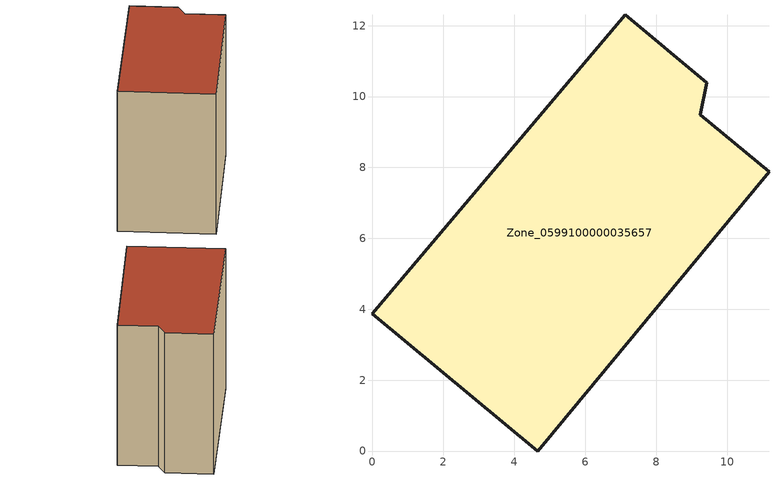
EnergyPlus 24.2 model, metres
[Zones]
Zone_0599100000035657
 floor ground (C_G): 0,3.87 7.12,12.3 9.43,10.39 9.25,9.49 11.18,7.88 4.66,0 z0
 wall outside (C_F): 7.12,12.3 0,3.87 4.66,0 11.18,7.88 9.25,9.49 9.43,10.39 7.12,12.3 z0:9.74
 roof outside (C_R): 0,3.87 4.66,0 11.18,7.88 9.25,9.49 9.43,10.39 7.12,12.3 z9.74
[BUILDING]
Pand.0599100000035657: North Axis=0; Terrain=City; Loads Convergence Tolerance Value=0.04; Temperature Convergence Tolerance Value=0.4; Solar Distribution=FullExterior; Maximum Number of Warmup Days=25; Minimum Number of Warmup Days=1
[Site:Location]
Rotterdam.The.Hague.AP_ZH_NLD Design_Conditions: Latitude=51.96; Longitude=4.45; Time Zone=1; Elevation=-4.5
[SITE:GROUNDTEMPERATURE:BUILDINGSURFACE]
18, 18, 18, 18, 18, 18, 18, 18, 18, 18, 18, 18
[MATERIAL] Thermal Absorptance=0.9; Solar Absorptance=0.7; Visible Absorptance=0.7
Name | Roughness | Thickness | Conductivity | Density | Specific Heat
G.TI.1946 | MediumSmooth | 0.15 | 1 | 540 | 1210
F.TI.1946 | Rough | 0.3 | 0.857143 | 1920 | 840
R.TI.1946 | MediumRough | 0.2 | 0.1 | 1500 | 1000
[CONSTRUCTION]
C_G: G.TI.1946
C_F: F.TI.1946
C_R: R.TI.1946
[ZONE]
Zone_0599100000035657: Type=1; Multiplier=1; Ceiling Height=Autocalculate; Volume=Autocalculate; Floor Area=autocalculate; Part of Total Floor Area=Yes
[ZONEINFILTRATION:DESIGNFLOWRATE]
Infil_Zone_0599100000035657: Zone or ZoneList or Space or SpaceList=Zone_0599100000035657; Schedule=AlwaysOn; Design Flow Rate Calculation Method=Flow/Area; Flow Rate per Floor Area=0.003; Constant Term Coefficient=1; Temperature Term Coefficient=0; Velocity Term Coefficient=0; Velocity Squared Term Coefficient=0
[HVACTEMPLATE:ZONE:IDEALLOADSAIRSYSTEM]
Zone_0599100000035657: Maximum Heating Supply Air Temperature=50; Minimum Cooling Supply Air Temperature=13; Maximum Heating Supply Air Humidity Ratio=0.0156; Minimum Cooling Supply Air Humidity Ratio=0.0077; Heating Limit=NoLimit; Cooling Limit=NoLimit; Dehumidification Control Type=ConstantSensibleHeatRatio; Cooling Sensible Heat Ratio=0.7; Dehumidification Setpoint=60; Humidification Control Type=None; Humidification Setpoint=30; Outdoor Air Method=None; Outdoor Air Flow Rate per Person=0.00944; Outdoor Air Flow Rate per Zone Floor Area=0; Outdoor Air Flow Rate per Zone=0; Demand Controlled Ventilation Type=None; Outdoor Air Economizer Type=NoEconomizer; Heat Recovery Type=None; Sensible Heat Recovery Effectiveness=0.7; Latent Heat Recovery Effectiveness=0.65
[ZONECONTROL:THERMOSTAT]
ThermostatControl_Zone_0599100000035657: Zone or ZoneList=Zone_0599100000035657; Control Type Schedule=DualSetpointControlType; Control 1=Thermostat_Zone_0599100000035657; Temperature Difference Between Cutout And Setpoint=0
[THERMOSTATSETPOINT:DUALSETPOINT]
Thermostat_Zone_0599100000035657: Heating Setpoint Temperature Schedule=HeatingSetpoint_Zone_0599100000035657; Cooling Setpoint Temperature Schedule=CoolingSetpoint_Zone_0599100000035657
[SCHEDULE:COMPACT]
HeatingSetpoint_Zone_0599100000035657: Through: 12/31, For: AllDays, Until: 24:00, 21
CoolingSetpoint_Zone_0599100000035657: Through: 12/31, For: AllDays, Until: 24:00, 24
DualSetpointControlType: Through: 12/31, For: AllDays, Until: 24:00, 4
AlwaysOn: Through: 12/31, For: AllDays, Until: 24:00, 1
